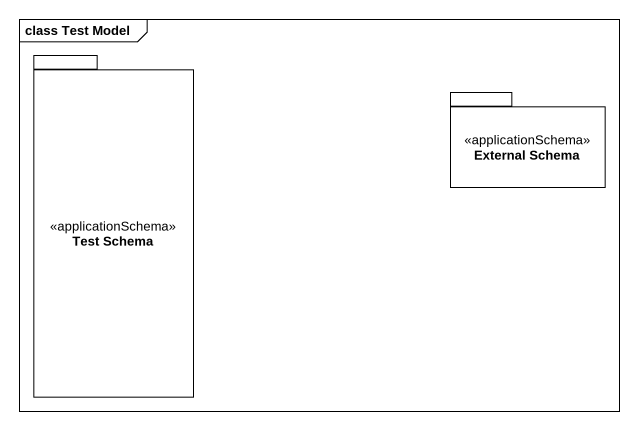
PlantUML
@startuml
mainframe class Test Model
package "Test Schema" as Test_Schema <<applicationSchema>> {
}
package "External Schema" as External_Schema <<applicationSchema>> {
}
@enduml
